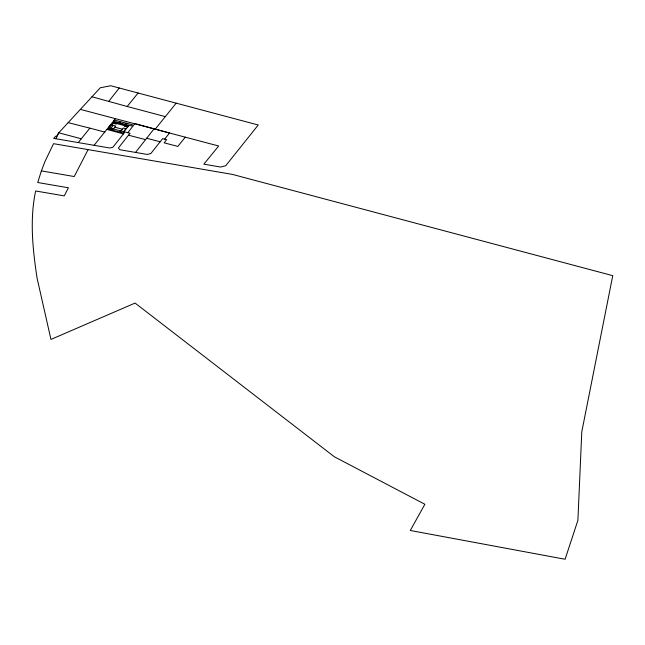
<?xml version="1.0" encoding="UTF-8"?>
<svg xmlns="http://www.w3.org/2000/svg" width="645" height="645" viewBox="0 0 645 645"><rect width="100%" height="100%" fill="white"/><g stroke="black" fill="none" stroke-linecap="round" stroke-linejoin="round"><path stroke-width="0.97" d="M41.393 170.885L45.005 161.435L53.551 143.674L232.474 174.416L612.75 275.665L581.782 431.844L577.904 520.33L565.093 559.255L410.276 530.48L424.886 504.277L334.376 456.789L135.079 303.069L50.955 339.423L37.047 277.979C32.726 249.292 29.557 219.622 35.644 190.976L64.25 195.887L68.426 187.784L37.708 182.511L41.393 170.885L74.223 176.537L88.099 149.608M81.294 138.796L58.784 132.797L56.534 136.361L55.655 136.2L53.664 138.361L55.93 138.748L58.784 132.797L100.298 87.76L110.795 85.745L258.242 125.001L225.71 165.741L220.671 167.055L203.844 164.161L218.663 146.012L80.359 109.384M127.831 132.709L134.886 123.566L169.498 132.991L164.669 139.143L162.653 138.611L150.841 153.526L147.31 154.453L119.776 149.721L118.398 147.971L130.024 133.289L125.001 131.959L112.907 147.221L109.884 148.019L55.93 138.748M110.948 128.299L113.214 125.388M111.714 129.984L112.665 128.766M116.721 123.574L116.302 124.106L113.069 123.26M113.456 128.968L115.737 126.049L110.698 124.735L108.424 127.645L123.977 131.709M119.478 122.816L120.389 121.647M125.533 124.388L126.444 123.227M119.785 132.088L120.736 130.862M124.791 125.67L124.372 126.202L127.613 127.049M121.026 130.935L123.308 128.016L125.823 128.669L123.55 131.58M108.747 101.402L119.244 87.994M135.531 152.43L154.018 128.879M94.097 145.31L115.552 118.535M155.211 129.202L176.182 103.152M185.284 137.167L177.859 146.399L164.169 142.851L166.684 139.675L164.669 139.143M78.23 142.585L89.881 128.153L104.837 132.08M91.969 96.782L127.154 106.473L138.119 93.017M68.152 122.631L89.881 128.153M113.488 122.727L128.024 126.509M114.818 127.218L122.389 129.194M146.665 138.248L160.162 141.771M128.516 135.2L145.56 139.642M127.154 106.473L165.33 116.632M106.965 129.443L123.469 133.902M114.334 120.075L113.431 121.244L131.588 125.969L132.491 124.799L114.334 120.075M114.02 122.042L108.481 129.145L123.018 132.926L128.565 125.823L114.02 122.042"/></g></svg>
